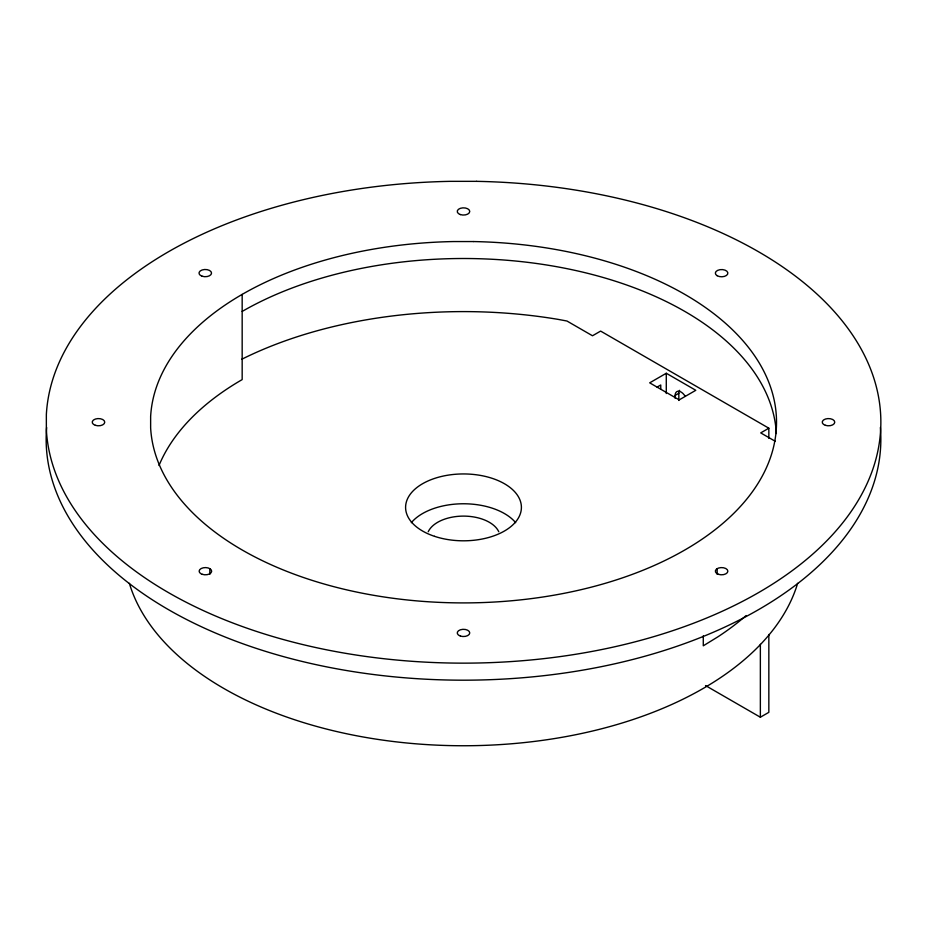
<?xml version="1.0" encoding="UTF-8"?>
<svg xmlns="http://www.w3.org/2000/svg" width="927" height="927" viewBox="0 0 927 927"><rect width="100%" height="100%" fill="white"/><g stroke="black" fill="none" stroke-linecap="round" stroke-linejoin="round"><path stroke-width="1.39" d="M768.842 634.462L768.842 712.33L760.36 717.22L705.517 685.563M768.842 438.332L768.842 428.204L600.626 331.09L592.504 335.771L566.976 321.032L558.112 319.375A339.097 195.782 0 0 0 241.715 359.282M666.281 373.257L649.688 382.839L679.201 399.885L695.795 390.302L666.281 373.257L666.281 393.523M657.069 387.104L660.754 384.972L660.754 389.259M675.146 398.286L675.146 395.412L678.831 393.28A8.343 4.82 60 0 1 679.618 390.325M768.842 428.204L760.719 432.897L775.308 441.322M760.36 644.311L760.36 717.22M717.174 568.645L717.174 574.323M703.28 635.876L703.28 645.818L717.869 636.849A339.097 195.782 0 0 0 746.119 615.563M678.831 393.28L678.831 400.452M242.167 294.392L242.167 379.595A313.013 180.719 0 0 0 159.004 465.493M209.826 568.645L209.826 574.323M797.649 583.292A339.097 195.782 0 0 1 463.5 745.748A339.097 195.782 0 0 1 129.351 583.292M242.167 311.437A313.013 180.719 0 0 1 578.726 271.194A313.013 180.719 0 0 1 776.362 433.546M411.333 522.677A57.903 33.43 0 0 1 463.5 503.767A57.903 33.43 0 0 1 515.667 522.677M428.228 531.739A36.524 21.089 0 0 1 463.5 516.107A36.524 21.089 0 0 1 498.772 531.739M880.36 427.532A417.359 240.962 0 0 1 463.5 680.186A417.359 240.962 0 0 1 46.64 427.532M675.146 395.412A8.343 4.82 60 0 1 678.784 391.217A8.343 4.82 60 0 1 685.215 396.408M476.605 181.344L450.395 181.344A417.359 240.962 0 0 0 46.35 414.612L46.35 429.757A417.359 240.962 0 0 0 467.868 663.129A417.359 240.962 0 0 0 880.835 424.705A417.359 240.962 0 0 0 476.605 181.344M473.338 241.553L453.662 241.553A313.013 180.719 0 0 0 150.637 416.513L150.637 427.857A313.013 180.719 0 0 0 466.779 602.898A313.013 180.719 0 0 0 776.502 424.079A313.013 180.719 0 0 0 473.338 241.553M202.271 574.323L200.974 573.755A6.257 3.615 0 0 1 203.256 567.799A6.257 3.615 0 0 1 211.634 571.507A6.257 3.615 0 0 1 202.271 574.323M434.543 536.327A57.903 33.43 0 0 0 521.403 507.382A57.903 33.43 0 0 0 434.543 478.425A57.903 33.43 0 0 0 434.543 536.327M202.144 276.234A6.257 3.615 0 0 0 211.53 273.094A6.257 3.615 0 0 0 202.144 269.966A6.257 3.615 0 0 0 202.144 276.234M95.365 425.319A6.257 3.615 0 0 0 104.751 422.179A6.257 3.615 0 0 0 95.365 419.05A6.257 3.615 0 0 0 95.365 425.319M460.371 214.577A6.257 3.615 0 0 0 469.757 211.449A6.257 3.615 0 0 0 460.371 208.32A6.257 3.615 0 0 0 460.371 214.577M717.174 275.725A6.257 3.615 0 0 0 727.649 274.102A6.257 3.615 0 0 0 719.978 269.676A6.257 3.615 0 0 0 717.174 275.725M460.371 636.049A6.257 3.615 0 0 0 469.757 632.921A6.257 3.615 0 0 0 460.371 629.792A6.257 3.615 0 0 0 460.371 636.049M718.471 574.323A6.257 3.615 0 0 0 727.857 571.194A6.257 3.615 0 0 0 718.471 568.066A6.257 3.615 0 0 0 718.471 574.323M825.378 425.319A6.257 3.615 0 0 0 834.763 422.179A6.257 3.615 0 0 0 825.378 419.05A6.257 3.615 0 0 0 825.378 425.319"/></g></svg>
